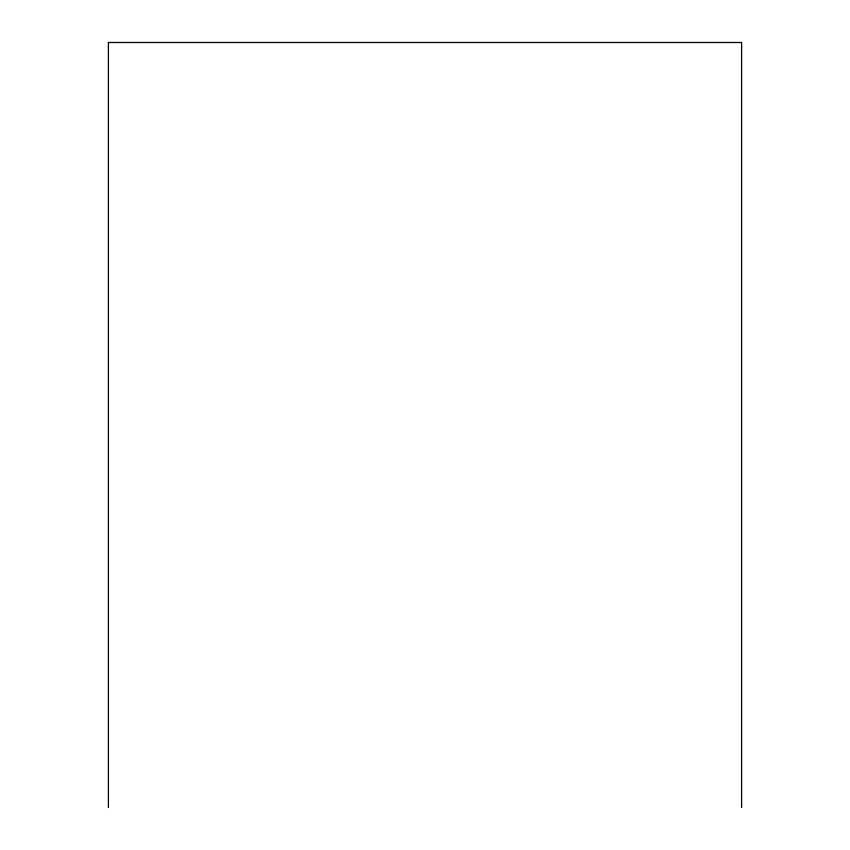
<?xml version="1.0" encoding="UTF-8"?>
<svg xmlns="http://www.w3.org/2000/svg" width="850" height="850" viewBox="0 0 850 850"><rect width="100%" height="100%" fill="white"/><g stroke="black" fill="none" stroke-linecap="round" stroke-linejoin="round"><path stroke-width="1.27" d="M741.604 807.5L741.604 42.5L108.396 42.5L108.396 807.5"/></g></svg>
